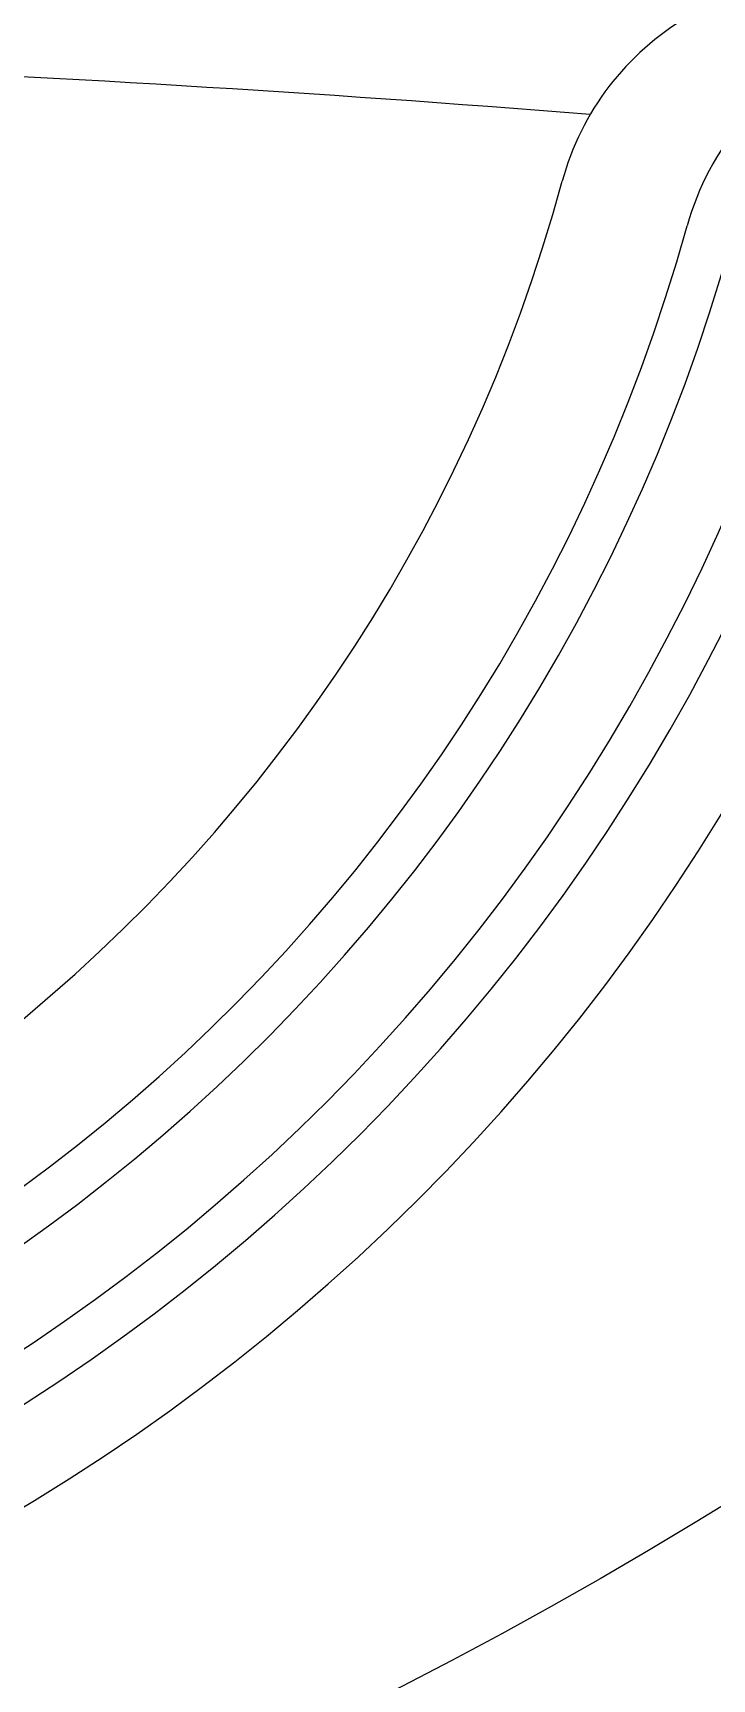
# Model space of a CAD drawing. Header units: millimetres. Extents: x -1265.95 to -1263.98, y 2239.13 to 2240.96.
# Drawn here: x -1264.5752 to -1264.451, y 2239.2881 to 2239.589 of the extents above; entities that cross this region are included whole.
import ezdxf

# ---------------------------------------------------------------- set-up
doc = ezdxf.new("R2010")
doc.units = ezdxf.units.MM
doc.layers.add('jacuzzi', color=1, linetype='Continuous')

msp = doc.modelspace()

# ---------------------------------------------------------------- linework, layer by layer
at = {"layer": 'jacuzzi', "color": 3}
msp.add_lwpolyline([(-1264.895837286479, 2240.958501669846, 36499.99997180494), (-1264.895737286479, 2240.958501664366)], format="xyb", dxfattribs=at)
at = {"layer": 'jacuzzi'}
msp.add_circle((-1264.895837286479, 2240.046001669845), 0.8524999999999894, dxfattribs=at)
for centre, radius, start, end in [((-1264.430165985712, 2239.548794249003), 0.04999999999999939, 120.3905107256772, 164.8231819492744), ((-1264.770837522623, 2235.884025667532), 3.701990863779243, 85.39039411439846, 90.0275813189235), ((-1264.407409967052, 2239.540312745316), 0.04999999999999939, 114.493458165052, 164.483031943079), ((-1264.769054968124, 2239.640721127433), 0.3011357193144046, 270, 344.8231819492744), ((-1264.769054968124, 2239.640721127433), 0.3253251257243319, 270, 344.483031943079), ((-1264.769054968124, 2239.640721127433), 0.3338438577128046, 270, 344.483031943079), ((-1264.769054968124, 2239.640721127433), 0.3497775752920552, 270, 344.1700065837909), ((-1264.769054968124, 2239.640721127433), 0.3582963072805297, 270, 344.1700065837909), ((-1264.769054968124, 2239.640721127433), 0.3742300248597791, 270, 343.8644831491064)]:
    msp.add_arc(centre, radius, start, end, dxfattribs=at)

doc.saveas('drawing.dxf')
